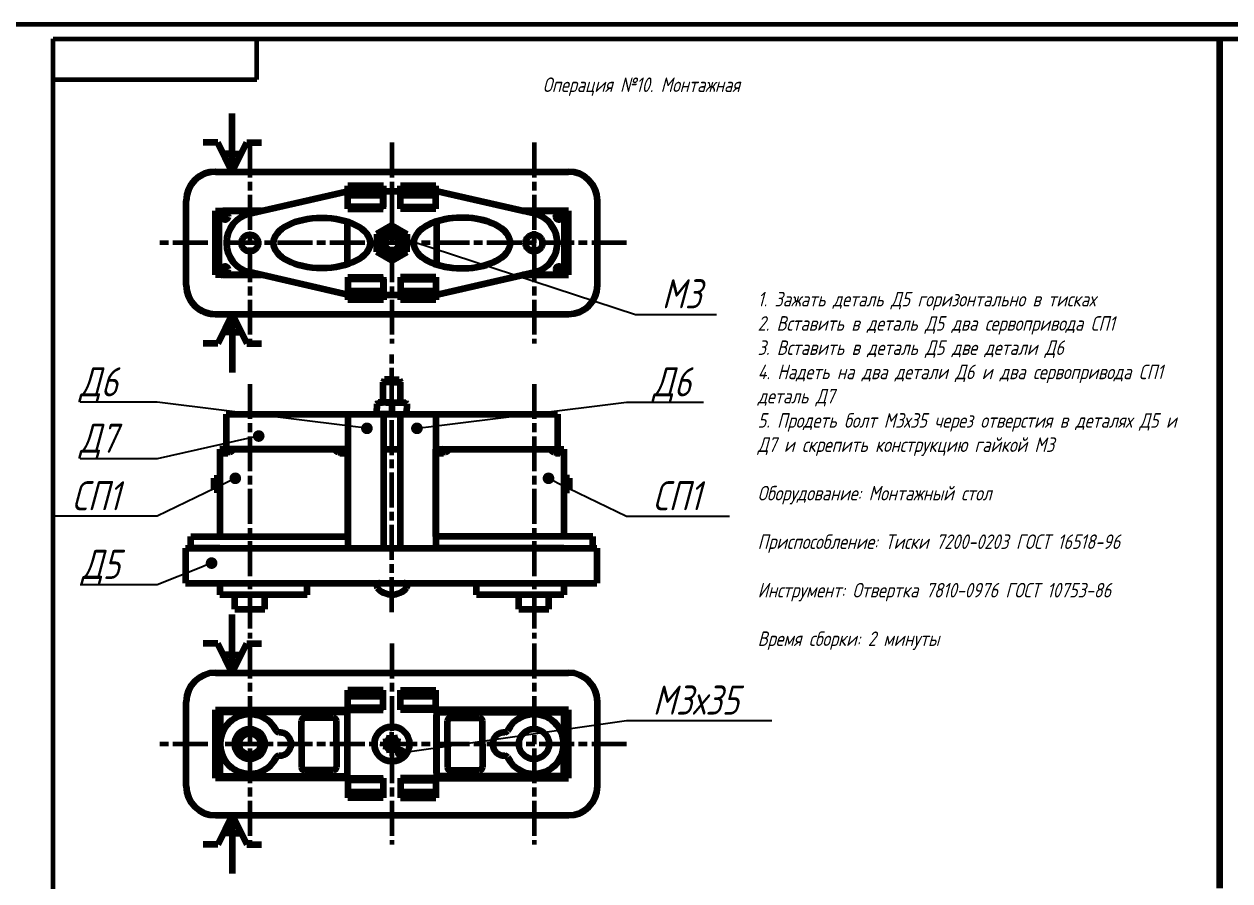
# Model space of a CAD drawing. Header units: millimetres. Extents: x 0 to 5528, y 0 to 1574.
# Drawn here: x 851 to 1265.6, y 299.5 to 594 of the extents above; entities that cross this region are included whole.
import ezdxf
from ezdxf import colors
from ezdxf.entities.mleader import LeaderData, LeaderLine
from ezdxf.math import Vec2, Vec3

# ---------------------------------------------------------------- set-up
doc = ezdxf.new("R2010")
doc.units = ezdxf.units.MM
doc.linetypes.add('AM_ISO08W050', pattern=[18, 12, -1.5, 3, -1.5])
doc.layers.get('0').update_dxf_attribs({"lineweight": 60})
for name, color, linetype, lineweight in [('0.3', 130, 'Continuous', 30), ('0.6', 255, 'Continuous', 60), ('Осевые', 10, 'AM_ISO08W050', 60)]:
    doc.layers.add(name, color=color, linetype=linetype, lineweight=lineweight)
doc.styles.get("Standard").update_dxf_attribs({"font": 'GOST_A.TTF', "oblique": 15, "height": 10})
doc.styles.add('ГОСТ', font='GOST_A.TTF', dxfattribs={"oblique": 15, "height": 5})

# ---------------------------------------------------------------- blocks, each defined once
blk = doc.blocks.new('_Dot')
at = {"color": 0, "linetype": 'ByBlock', "lineweight": -2}
blk.add_line((-0.5, 0), (-1, 0), dxfattribs=at)
at = {"color": 0, "linetype": 'ByBlock', "const_width": 0.5}
blk.add_lwpolyline([(-0.25, 0, 1), (0.25, 0, 1)], format="xyb", close=True, dxfattribs=at)

msp = doc.modelspace()

# ---------------------------------------------------------------- linework, layer by layer
at = {"color": 7, "linetype": 'Continuous', "lineweight": 100}
for p, q in [((974.567, 538.383), (962.367, 538.383)), ((962.367, 531.183), (962.367, 535.183)), ((992.567, 538.383), (980.367, 538.383)), ((974.567, 499.183), (962.367, 499.183)), ((992.567, 499.183), (980.367, 499.183)), ((962.345, 459.897), (962.345, 413.897)), ((974.545, 459.897), (974.545, 413.897)), ((980.345, 459.897), (980.345, 413.897)), ((992.545, 459.897), (992.545, 413.897))]:
    msp.add_line(p, q, dxfattribs=at)
at = {"layer": '0.3'}
for p, q in [((974.783, 463.897), (974.808, 471.58)), ((980.125, 463.897), (980.125, 471.58))]:
    msp.add_line(p, q, dxfattribs=at)
at = {"layer": '0.6'}
for p, q in [((840.999, 594), (1681.999, 594)), ((860.999, 5), (860.999, 589)), ((860.999, 589), (1676.999, 589)), ((860.999, 589), (1280.999, 589)), ((930.999, 575), (930.999, 589)), ((860.999, 575), (930.999, 575))]:
    msp.add_line(p, q, dxfattribs=at)
at = {"layer": '0.6', "lineweight": 100}
for p, q in [((1261.999, 589), (1261.999, 297)), ((922.569, 543.283), (922.569, 563.283)), ((922.569, 543.283), (922.569, 563.283)), ((917.569, 553.283), (912.569, 553.283)), ((922.569, 543.283), (917.569, 553.283)), ((922.569, 543.283), (927.569, 553.283)), ((927.569, 553.283), (932.569, 553.283)), ((922.569, 549.427), (919.497, 549.427)), ((922.569, 549.427), (925.641, 549.427)), ((962.367, 535.183), (974.567, 535.183)), ((980.367, 535.183), (992.567, 535.183)), ((916.778, 529.783), (932.589, 529.783)), ((918.117, 510.271), (918.117, 528.783)), ((932.589, 529.783), (919.367, 529.783)), ((1038.156, 529.783), (1022.344, 529.783)), ((1022.344, 529.783), (1035.566, 529.783)), ((1036.817, 510.271), (1036.817, 528.783)), ((977.467, 524.783), (972.283, 521.804)), ((977.467, 524.783), (982.651, 521.804)), ((972.283, 521.804), (972.283, 518.783)), ((972.283, 515.763), (972.283, 518.783)), ((982.651, 521.804), (982.651, 518.783)), ((982.651, 515.763), (982.651, 518.783)), ((977.467, 512.783), (972.283, 515.763)), ((977.467, 512.783), (982.651, 515.763)), ((918.117, 508.783), (918.117, 510.271)), ((1036.817, 508.783), (1036.817, 510.271)), ((932.589, 507.783), (916.778, 507.783)), ((919.367, 507.783), (932.589, 507.783)), ((1022.344, 507.783), (1038.156, 507.783)), ((1035.566, 507.783), (1022.344, 507.783)), ((962.367, 502.383), (974.567, 502.383)), ((980.367, 502.383), (992.567, 502.383)), ((922.569, 494.283), (917.569, 484.283)), ((922.569, 494.283), (922.569, 474.283)), ((922.569, 494.283), (927.569, 484.283)), ((922.569, 494.283), (922.569, 474.283)), ((922.569, 488.14), (919.497, 488.14)), ((922.569, 488.14), (925.641, 488.14)), ((917.569, 484.283), (912.569, 484.283)), ((927.569, 484.283), (932.569, 484.283)), ((974.967, 471.897), (974.467, 470.897)), ((977.467, 470.897), (974.467, 470.897)), ((974.467, 463.897), (974.467, 470.897)), ((977.467, 471.897), (974.967, 471.897)), ((977.467, 471.897), (979.967, 471.897)), ((977.467, 470.897), (980.467, 470.897)), ((979.967, 471.897), (980.467, 470.897)), ((980.467, 463.897), (980.467, 470.897)), ((980.467, 463.897), (980.467, 470.897)), ((972.283, 463.497), (972.709, 463.897)), ((972.283, 463.497), (972.283, 461.897)), ((972.283, 460.297), (972.283, 461.897)), ((972.283, 460.297), (972.709, 459.897)), ((977.467, 463.897), (972.709, 463.897)), ((977.467, 463.897), (982.224, 463.897)), ((977.467, 463.497), (977.467, 460.297)), ((982.651, 463.497), (982.224, 463.897)), ((982.651, 460.297), (982.224, 459.897)), ((982.651, 463.497), (982.651, 461.897)), ((982.651, 460.297), (982.651, 461.897)), ((920.531, 459.897), (992.545, 459.897)), ((920.531, 459.897), (920.531, 447.897)), ((962.345, 459.897), (962.345, 447.897)), ((977.467, 459.897), (972.709, 459.897)), ((974.545, 459.897), (974.545, 447.897)), ((977.467, 459.897), (982.224, 459.897)), ((980.345, 459.897), (980.345, 447.897)), ((992.545, 459.897), (1034.359, 459.897)), ((992.545, 459.897), (992.545, 447.897)), ((1034.359, 459.897), (1034.359, 447.897)), ((962.345, 447.897), (918.345, 447.897)), ((918.345, 447.897), (918.345, 417.897)), ((920.531, 447.897), (962.345, 447.897)), ((962.345, 417.897), (962.345, 447.897)), ((974.545, 447.897), (980.345, 447.897)), ((992.545, 447.897), (1034.359, 447.897)), ((992.545, 447.897), (1036.545, 447.897)), ((992.545, 417.897), (992.545, 447.897)), ((1036.545, 447.897), (1036.545, 417.897)), ((921.702, 446.897), (918.345, 446.897)), ((958.989, 446.897), (962.345, 446.897)), ((995.902, 446.897), (992.545, 446.897)), ((1033.189, 446.897), (1036.545, 446.897)), ((916.345, 433.897), (916.345, 437.897)), ((916.345, 437.897), (918.345, 437.897)), ((1038.545, 437.897), (1036.545, 437.897)), ((1038.545, 433.897), (1038.545, 437.897)), ((918.345, 433.897), (916.345, 433.897)), ((1036.545, 433.897), (1038.545, 433.897)), ((908.345, 413.897), (908.345, 417.897)), ((908.345, 417.897), (962.345, 417.897)), ((1046.545, 417.897), (992.545, 417.897)), ((1046.545, 413.897), (1046.545, 417.897)), ((906.506, 413.897), (906.506, 401.897)), ((906.506, 413.897), (1047.884, 413.897)), ((918.345, 413.897), (908.345, 413.897)), ((918.345, 413.897), (962.345, 413.897)), ((1036.545, 413.897), (992.545, 413.897)), ((1036.545, 413.897), (1046.545, 413.897)), ((1047.884, 413.897), (1047.884, 401.897)), ((906.506, 401.897), (1047.884, 401.897)), ((918.345, 401.897), (918.345, 397.897)), ((948.345, 397.897), (948.345, 401.897)), ((973.224, 401.897), (981.709, 401.897)), ((974.467, 401.897), (980.467, 401.897)), ((1006.545, 397.897), (1006.545, 401.897)), ((1036.545, 401.897), (1036.545, 397.897)), ((948.345, 397.897), (918.345, 397.897)), ((923.411, 392.897), (923.411, 397.897)), ((933.739, 392.897), (933.739, 397.897)), ((1036.545, 397.897), (1006.545, 397.897)), ((1021.151, 392.897), (1021.151, 397.897)), ((1031.479, 392.897), (1031.479, 397.897)), ((922.569, 371.074), (922.569, 391.074)), ((922.569, 371.074), (922.569, 391.074)), ((923.411, 392.897), (933.739, 392.897)), ((1021.151, 392.897), (1031.479, 392.897)), ((917.569, 381.074), (912.569, 381.074)), ((922.569, 371.074), (917.569, 381.074)), ((922.569, 371.074), (927.569, 381.074)), ((927.569, 381.074), (932.569, 381.074)), ((922.569, 377.217), (919.497, 377.217)), ((922.569, 377.217), (925.641, 377.217)), ((962.367, 362.974), (974.567, 362.974)), ((980.367, 362.974), (992.567, 362.974)), ((918.367, 356.574), (918.367, 346.574)), ((961.367, 357.574), (919.367, 357.574)), ((992.817, 336.574), (992.817, 356.574)), ((993.566, 357.574), (1020.481, 357.574)), ((993.566, 357.574), (1035.566, 357.574)), ((1036.566, 356.574), (1036.566, 346.574)), ((946.367, 346.574), (946.367, 354.574)), ((957.367, 355.574), (947.367, 355.574)), ((958.367, 346.574), (958.367, 354.574)), ((996.566, 346.574), (996.566, 354.574)), ((997.566, 355.574), (1007.566, 355.574)), ((1008.566, 346.574), (1008.566, 354.574)), ((1036.566, 353.927), (1036.566, 339.22)), ((977.467, 349.574), (976.767, 349.574)), ((977.467, 349.574), (978.167, 349.574)), ((918.367, 336.574), (918.367, 346.574)), ((946.367, 346.574), (946.367, 338.574)), ((958.367, 346.574), (958.367, 338.574)), ((974.467, 347.274), (974.467, 346.574)), ((974.467, 345.874), (974.467, 346.574)), ((980.467, 347.274), (980.467, 346.574)), ((980.467, 345.874), (980.467, 346.574)), ((996.566, 346.574), (996.566, 338.574)), ((1008.566, 346.574), (1008.566, 338.574)), ((1036.566, 336.574), (1036.566, 346.574)), ((977.467, 343.574), (976.767, 343.574)), ((977.467, 343.574), (978.167, 343.574)), ((957.367, 337.574), (947.367, 337.574)), ((997.566, 337.574), (1007.566, 337.574)), ((919.367, 335.574), (961.367, 335.574)), ((1020.481, 335.574), (993.566, 335.574)), ((1035.566, 335.574), (993.566, 335.574)), ((962.367, 330.174), (974.567, 330.174)), ((980.367, 330.174), (992.567, 330.174)), ((922.569, 322.074), (917.569, 312.074)), ((922.569, 322.074), (922.569, 302.074)), ((922.569, 322.074), (927.569, 312.074)), ((922.569, 322.074), (922.569, 302.074)), ((922.569, 315.93), (919.497, 315.93)), ((922.569, 315.93), (925.641, 315.93)), ((917.569, 312.074), (912.569, 312.074)), ((927.569, 312.074), (932.569, 312.074))]:
    msp.add_line(p, q, dxfattribs=at)
at = {"layer": '0.6', "color": 7, "linetype": 'Continuous', "lineweight": 100}
for p, q in [((916.778, 543.283), (1038.156, 543.283)), ((928.597, 528.872), (962.367, 536.583)), ((962.317, 530.483), (962.317, 537.283)), ((974.517, 537.283), (962.317, 537.283)), ((962.367, 531.183), (962.367, 538.383)), ((974.517, 530.483), (974.517, 537.283)), ((974.567, 531.183), (974.567, 538.383)), ((974.567, 536.583), (980.367, 536.583)), ((980.367, 531.183), (980.367, 538.383)), ((980.417, 530.483), (980.417, 537.283)), ((980.417, 537.283), (992.567, 537.283)), ((992.567, 531.183), (992.567, 538.383)), ((992.567, 530.483), (992.567, 537.283)), ((1022.716, 529.698), (992.567, 536.583)), ((1026.337, 528.872), (992.567, 536.583)), ((906.778, 504.283), (906.778, 533.283)), ((974.567, 531.183), (962.367, 531.183)), ((980.367, 531.183), (992.567, 531.183)), ((1048.156, 504.283), (1048.156, 533.283)), ((916.778, 507.783), (916.778, 529.783)), ((962.317, 530.483), (974.517, 530.483)), ((992.567, 530.483), (980.417, 530.483)), ((1038.156, 507.783), (1038.156, 529.783)), ((906.778, 511.939), (906.778, 525.628)), ((962.117, 526.174), (962.117, 511.393)), ((992.817, 526.174), (992.817, 511.393)), ((962.367, 500.983), (928.597, 508.695)), ((962.317, 507.083), (962.317, 500.283)), ((962.317, 507.083), (974.517, 507.083)), ((962.367, 506.383), (962.367, 500.983)), ((974.567, 506.383), (962.367, 506.383)), ((962.367, 506.383), (962.367, 499.183)), ((974.517, 507.083), (974.517, 500.283)), ((974.567, 506.383), (974.567, 500.983)), ((974.567, 506.383), (974.567, 499.183)), ((980.367, 506.383), (980.367, 500.983)), ((980.367, 506.383), (992.567, 506.383)), ((980.367, 506.383), (980.367, 499.183)), ((992.617, 507.083), (980.417, 507.083)), ((980.417, 507.083), (980.417, 500.283)), ((992.567, 500.983), (1026.337, 508.695)), ((992.567, 500.983), (1022.716, 507.868)), ((992.567, 506.383), (992.567, 500.983)), ((992.567, 506.383), (992.567, 499.183)), ((992.617, 507.083), (992.617, 500.283)), ((1048.156, 504.283), (1048.156, 507.283)), ((974.517, 500.283), (962.317, 500.283)), ((974.567, 500.983), (980.367, 500.983)), ((980.417, 500.283), (992.617, 500.283)), ((916.778, 494.283), (1038.156, 494.283)), ((916.778, 371.074), (1038.156, 371.074)), ((939.217, 371.074), (1016.825, 371.074)), ((962.317, 358.274), (962.317, 365.074)), ((974.517, 365.074), (962.317, 365.074)), ((962.317, 358.274), (962.317, 365.074)), ((974.517, 365.074), (962.317, 365.074)), ((974.517, 365.074), (962.317, 365.074)), ((974.517, 358.274), (974.517, 365.074)), ((974.517, 358.274), (974.517, 365.074)), ((980.417, 358.274), (980.417, 365.074)), ((980.417, 365.074), (992.617, 365.074)), ((980.417, 358.274), (980.417, 365.074)), ((980.417, 365.074), (992.617, 365.074)), ((980.417, 365.074), (992.567, 365.074)), ((992.617, 358.274), (992.617, 365.074)), ((992.617, 358.274), (992.617, 365.074)), ((906.778, 332.074), (906.778, 361.074)), ((1048.156, 332.074), (1048.156, 361.074)), ((916.778, 334.874), (916.778, 358.274)), ((916.778, 358.274), (962.117, 358.274)), ((934.376, 358.274), (962.117, 358.274)), ((962.117, 358.274), (962.117, 334.874)), ((962.117, 358.274), (962.117, 334.874)), ((962.317, 358.274), (974.517, 358.274)), ((962.317, 358.274), (974.517, 358.274)), ((974.567, 358.974), (962.367, 358.974)), ((980.367, 358.974), (992.567, 358.974)), ((992.617, 358.274), (980.417, 358.274)), ((992.617, 358.274), (980.417, 358.274)), ((992.817, 358.274), (992.817, 334.874)), ((1038.156, 358.274), (992.817, 358.274)), ((992.817, 358.274), (992.817, 334.874)), ((1020.557, 358.274), (992.817, 358.274)), ((1038.156, 334.874), (1038.156, 358.274)), ((962.117, 334.874), (916.778, 334.874)), ((962.117, 334.874), (934.376, 334.874)), ((962.317, 334.874), (962.317, 328.074)), ((962.317, 334.874), (974.517, 334.874)), ((962.317, 334.874), (962.317, 328.074)), ((962.317, 334.874), (974.517, 334.874)), ((974.567, 334.174), (962.367, 334.174)), ((974.517, 334.874), (974.517, 328.074)), ((974.517, 334.874), (974.517, 328.074)), ((980.367, 334.174), (992.567, 334.174)), ((992.617, 334.874), (980.417, 334.874)), ((980.417, 334.874), (980.417, 328.074)), ((992.617, 334.874), (980.417, 334.874)), ((980.417, 334.874), (980.417, 328.074)), ((992.617, 334.874), (992.617, 328.074)), ((992.617, 334.874), (992.617, 328.074)), ((992.817, 334.874), (1038.156, 334.874)), ((992.817, 334.874), (1020.557, 334.874)), ((974.517, 328.074), (962.317, 328.074)), ((974.517, 328.074), (962.317, 328.074)), ((974.517, 328.074), (962.317, 328.074)), ((980.417, 328.074), (992.617, 328.074)), ((980.417, 328.074), (992.617, 328.074)), ((980.417, 328.074), (992.617, 328.074)), ((916.778, 322.074), (1038.156, 322.074)), ((939.217, 322.074), (1016.825, 322.074))]:
    msp.add_line(p, q, dxfattribs=at)
at = {"layer": '0.6', "lineweight": 100}
for centre, radius in [((920.117, 527.783), 1), ((1034.817, 527.783), 1), ((977.467, 518.783), 5.184), ((977.467, 518.783), 4.758), ((977.467, 518.783), 3), ((977.467, 518.783), 2.5), ((920.117, 509.783), 1), ((1034.817, 509.783), 1), ((977.467, 346.574), 6), ((928.597, 346.574), 5.164), ((928.597, 346.574), 3.693), ((1026.336, 346.574), 5.164)]:
    msp.add_circle(centre, radius, dxfattribs=at)
at = {"layer": '0.6', "color": 7, "linetype": 'Continuous', "lineweight": 100}
for centre in [(928.597, 518.783), (1026.337, 518.783)]:
    msp.add_circle(centre, 2.9, dxfattribs=at)
for centre, radius, start, end in [((916.778, 533.283), 10, 90, 180), ((916.778, 533.283), 10, 90, 160.39295), ((1038.156, 533.283), 10, 0, 90), ((930.901, 518.783), 10.348, 102.86355, 257.13645), ((930.901, 518.783), 10.348, 102.86355, 138.68747), ((1024.033, 518.783), 10.348, 282.86355, 77.13645), ((930.901, 518.783), 10.348, 221.31253, 257.13645), ((916.778, 504.283), 10, 180, 270), ((1038.156, 504.283), 10, 270, 0), ((916.778, 504.283), 10, 199.60705, 270), ((916.778, 361.074), 10, 90, 180), ((1038.156, 361.074), 10, 0, 90), ((916.778, 332.074), 10, 180, 270), ((1038.156, 332.074), 10, 270, 0)]:
    msp.add_arc(centre, radius, start, end, dxfattribs=at)
at = {"layer": '0.6', "lineweight": 100}
for centre, radius, start, end in [((919.117, 528.783), 1, 90, 180), ((1035.817, 528.783), 1, 0, 90), ((919.117, 508.783), 1, 180, 270), ((1035.817, 508.783), 1, 270, 0), ((974.875, 455.309), 8.588, 72.43358, 107.56642), ((974.875, 468.485), 8.588, 252.43358, 287.56642), ((980.059, 455.309), 8.588, 72.43358, 107.56642), ((980.059, 468.485), 8.588, 252.43358, 287.56642), ((920.345, 446.897), 1, 0, 180), ((921.702, 447.897), 1, 270, 0), ((958.989, 447.897), 1, 180, 270), ((960.345, 446.897), 1, 0, 180), ((994.545, 446.897), 1, 0, 180), ((995.902, 447.897), 1, 270, 0), ((1033.189, 447.897), 1, 180, 270), ((1034.545, 446.897), 1, 0, 180), ((973.224, 400.897), 1, 90, 219.5212), ((977.467, 404.397), 6.5, 219.5212, 320.4788), ((981.709, 400.897), 1, 320.4788, 90), ((919.367, 356.574), 1, 90, 180), ((928.597, 346.574), 10.23, 26.42138, 333.57862), ((961.117, 356.574), 1, 0, 90), ((993.817, 356.574), 1, 90, 180), ((1026.336, 346.574), 10.23, 206.42138, 153.57862), ((1035.566, 356.574), 1, 0, 90), ((928.597, 346.574), 10.23, 127.02695, 232.97305), ((947.367, 354.574), 1, 90, 180), ((957.367, 354.574), 1, 0, 90), ((997.566, 354.574), 1, 90, 180), ((1007.566, 354.574), 1, 0, 90), ((1026.336, 346.574), 10.23, 307.02695, 52.97305), ((938.654, 351.571), 1, 206.42138, 271.98307), ((938.827, 346.574), 4, 268.01693, 91.98307), ((938.827, 346.574), 4, 268.01693, 91.98307), ((938.827, 346.574), 4, 268.01693, 91.98307), ((974.467, 349.574), 2.3, 270, 360), ((980.467, 349.574), 2.3, 180, 270), ((1016.106, 346.574), 4, 88.01693, 271.98307), ((1016.106, 346.574), 4, 88.01693, 271.98307), ((1016.279, 351.571), 1, 268.01693, 333.57862), ((974.467, 343.574), 2.3, 0, 90), ((980.467, 343.574), 2.3, 90, 180), ((938.654, 341.577), 1, 88.01693, 153.57862), ((1016.279, 341.577), 1, 26.42138, 91.98307), ((919.367, 336.574), 1, 180, 270), ((947.367, 338.574), 1, 180, 270), ((957.367, 338.574), 1, 270, 0), ((961.117, 336.574), 1, 270, 0), ((993.817, 336.574), 1, 180, 270), ((997.566, 338.574), 1, 180, 270), ((1007.566, 338.574), 1, 270, 0), ((1035.566, 336.574), 1, 270, 360)]:
    msp.add_arc(centre, radius, start, end, dxfattribs=at)
at = {"layer": '0.6', "color": 7, "linetype": 'Continuous', "lineweight": 100}
msp.add_ellipse((953.375, 518.783), major_axis=(-16.604, 0), ratio=0.5235432, dxfattribs=at)
msp.add_ellipse((1001.558, 518.783), major_axis=(16.604, 0), ratio=0.5235432, start_param=0.5450326, end_param=5.7381527, dxfattribs=at)
at = {"layer": '0.6', "color": 7, "linetype": 'Continuous', "lineweight": 100, "extrusion": (0, 0, -1)}
msp.add_ellipse((1001.558, 518.783), major_axis=(16.604, 0), ratio=0.5235432, dxfattribs=at)
at = {"layer": 'Осевые'}
for p, q in [((928.597, 553.283), (928.597, 484.283)), ((977.467, 553.283), (977.467, 484.283)), ((1026.336, 553.283), (1026.336, 484.283)), ((1026.337, 514.701), (1026.337, 522.865)), ((1058.156, 518.783), (896.778, 518.783)), ((977.467, 391.897), (977.467, 481.897)), ((928.597, 470.297), (928.597, 382.897)), ((1026.336, 470.297), (1026.336, 382.897)), ((920.345, 445.441), (920.345, 448.833)), ((960.345, 445.441), (960.345, 448.833)), ((994.545, 445.441), (994.545, 448.833)), ((1034.545, 445.441), (1034.545, 448.833)), ((928.597, 381.074), (928.597, 312.074)), ((977.467, 381.074), (977.467, 312.074)), ((1026.336, 381.074), (1026.336, 312.074)), ((977.467, 342.492), (977.467, 350.656)), ((1058.156, 346.574), (896.778, 346.574))]:
    msp.add_line(p, q, dxfattribs=at)

# ---------------------------------------------------------------- texts
at = {"layer": '0.3', "char_height": 5, "attachment_point": 1, "style": 'ГОСТ'}
for s, width, heights, insert in [('Операция №10. Монтажная', 90.3599, [0], (1029.333, 575.676)), ('1. Зажать деталь Д5 горизонтально в тисках\\P2. Вставить в деталь Д5 два сервопривода СП1\\P3. Вставить в деталь Д5 две детали Д6\\P4. Надеть на два детали Д6 и два сервопривода СП1 деталь Д7\\P5. Продеть болт М3х35 через отверстия в деталях Д5 и Д7 и скрепить конструкцию гайкой М3\\P\\PОборудование: Монтажный стол\\P\\PПриспособление: Тиски 7200-0203 ГОСТ 16518-96\\P\\PИнструмент: Отвертка 7810-0976 ГОСТ 10753-86\\P\\PВремя сборки: 2 минуты', 151.979, [152.101], (1103.236, 501.965))]:
    msp.add_mtext_dynamic_manual_height_columns(s, width=width, gutter_width=25, heights=heights, dxfattribs=dict(at, insert=insert))

# ---------------------------------------------------------------- leaders
at = {"layer": '0.3'}
ml = msp.add_multileader_mtext('Standard', dxfattribs=at)
ml.set_content('М3', color=256)
ml.set_leader_properties()
ml.set_arrow_properties(name='DOT')
ml.build(insert=Vec2(0, 0))
ml.multileader.update_dxf_attribs({"text_left_attachment_type": 5, "text_right_attachment_type": 5})
ctx = ml.context
ctx.base_point, ctx.char_height, ctx.landing_gap_size, ctx.plane_origin = Vec3(1069.28, 494.242), 10, 1.001, Vec3(980.904, 520.566)
ctx.left_attachment, ctx.right_attachment = 5, 5
notes = []
notes.append((ctx, [(0, (1, 1, 0), (1061.28, 494.242), (1, 0), 8, [(0, [(980.904, 520.566)], 0, [])])]))
ctx.mtext.insert, ctx.mtext.flow_direction = Vec3(1070.281, 506.315), 5
ml = msp.add_multileader_mtext('Standard', dxfattribs=at)
ml.set_content('Д6', color=256)
ml.set_leader_properties()
ml.set_arrow_properties(name='DOT')
ml.build(insert=Vec2(0, 0))
ml.multileader.update_dxf_attribs({"text_left_attachment_type": 5, "text_right_attachment_type": 5})
ctx = ml.context
ctx.base_point, ctx.char_height, ctx.landing_gap_size, ctx.plane_origin = Vec3(869.068, 464.048), 10, 1.001, Vec3(968.87, 455.069)
ctx.left_attachment, ctx.right_attachment = 5, 5
notes.append((ctx, [(0, (1, 1, 0), (896.778, 464.048), (-1, 0), 8, [(0, [(968.87, 455.069)], 0, [])])]))
ctx.mtext.insert, ctx.mtext.flow_direction = Vec3(870.069, 476.062), 5
ml = msp.add_multileader_mtext('Standard', dxfattribs=at)
ml.set_content('Д6', color=256)
ml.set_leader_properties()
ml.set_arrow_properties(name='DOT')
ml.build(insert=Vec2(0, 0))
ml.multileader.update_dxf_attribs({"text_left_attachment_type": 5, "text_right_attachment_type": 5})
ctx = ml.context
ctx.base_point, ctx.char_height, ctx.landing_gap_size, ctx.plane_origin = Vec3(1066.156, 464.048), 10, 1.001, Vec3(986.064, 455.069)
ctx.left_attachment, ctx.right_attachment = 5, 5
notes.append((ctx, [(0, (1, 1, 0), (1058.156, 464.048), (1, 0), 8, [(0, [(986.064, 455.069)], 0, [])])]))
ctx.mtext.insert, ctx.mtext.flow_direction = Vec3(1067.157, 476.062), 5
ml = msp.add_multileader_mtext('Standard', dxfattribs=at)
ml.set_content('Д7', color=256)
ml.set_leader_properties()
ml.set_arrow_properties(name='DOT')
ml.build(insert=Vec2(0, 0))
ml.multileader.update_dxf_attribs({"text_left_attachment_type": 5, "text_right_attachment_type": 5})
ctx = ml.context
ctx.base_point, ctx.char_height, ctx.landing_gap_size, ctx.plane_origin = Vec3(869.054, 444.648), 10, 1.001, Vec3(931.666, 452.418)
ctx.left_attachment, ctx.right_attachment = 5, 5
notes.append((ctx, [(0, (1, 1, 0), (896.778, 444.648), (-1, 0), 8, [(0, [(931.666, 452.418)], 0, [])])]))
ctx.mtext.insert, ctx.mtext.flow_direction = Vec3(870.055, 456.662), 5
ml = msp.add_multileader_mtext('Standard', dxfattribs=at)
ml.set_content('СП1', color=256)
ml.set_leader_properties()
ml.set_arrow_properties(name='DOT')
ml.build(insert=Vec2(0, 0))
ml.multileader.update_dxf_attribs({"text_left_attachment_type": 5, "text_right_attachment_type": 5})
ctx = ml.context
ctx.base_point, ctx.char_height, ctx.landing_gap_size, ctx.plane_origin = Vec3(866.406, 424.889), 10, 1.001, Vec3(923.619, 437.897)
ctx.left_attachment, ctx.right_attachment = 5, 5
notes.append((ctx, [(0, (1, 1, 0), (896.778, 424.889), (-1, 0), 8, [(0, [(923.619, 437.897)], 0, [])])]))
ctx.mtext.insert, ctx.mtext.flow_direction = Vec3(867.407, 436.903), 5
ml = msp.add_multileader_mtext('Standard', dxfattribs=at)
ml.set_content('СП1', color=256)
ml.set_leader_properties()
ml.set_arrow_properties(name='DOT')
ml.build(insert=Vec2(0, 0))
ml.multileader.update_dxf_attribs({"text_left_attachment_type": 5, "text_right_attachment_type": 5})
ctx = ml.context
ctx.base_point, ctx.char_height, ctx.landing_gap_size, ctx.plane_origin = Vec3(1066.156, 424.889), 10, 1.001, Vec3(1031.315, 437.897)
ctx.left_attachment, ctx.right_attachment = 5, 5
notes.append((ctx, [(0, (1, 1, 0), (1058.156, 424.889), (1, 0), 8, [(0, [(1031.315, 437.897)], 0, [])])]))
ctx.mtext.insert, ctx.mtext.flow_direction = Vec3(1067.157, 436.903), 5
ml = msp.add_multileader_mtext('Standard', dxfattribs=at)
ml.set_content('Д5', color=256)
ml.set_leader_properties()
ml.set_arrow_properties(name='DOT')
ml.build(insert=Vec2(0, 0))
ml.multileader.update_dxf_attribs({"text_left_attachment_type": 5, "text_right_attachment_type": 5})
ctx = ml.context
ctx.base_point, ctx.char_height, ctx.landing_gap_size, ctx.plane_origin = Vec3(869.786, 401.316), 10, 1.001, Vec3(915.463, 408.757)
ctx.left_attachment, ctx.right_attachment = 5, 5
notes.append((ctx, [(0, (1, 1, 0), (896.778, 401.316), (-1, 0), 8, [(0, [(915.463, 408.757)], 0, [])])]))
ctx.mtext.insert, ctx.mtext.flow_direction = Vec3(870.787, 413.33), 5
ml = msp.add_multileader_mtext('Standard', dxfattribs=at)
ml.set_content('М3х35', color=256)
ml.set_leader_properties()
ml.set_arrow_properties(name='DOT')
ml.build(insert=Vec2(0, 0))
ml.multileader.update_dxf_attribs({"text_left_attachment_type": 5, "text_right_attachment_type": 5})
ctx = ml.context
ctx.base_point, ctx.char_height, ctx.landing_gap_size, ctx.plane_origin = Vec3(1066.156, 354.603), 10, 1.001, Vec3(980.467, 343.574)
ctx.left_attachment, ctx.right_attachment = 5, 5
notes.append((ctx, [(0, (1, 1, 0), (1058.156, 354.603), (1, 0), 8, [(0, [(980.467, 343.574)], 0, [])])]))
ctx.mtext.insert, ctx.mtext.flow_direction = Vec3(1067.157, 366.676), 5
for ctx, leaders in notes:
    for number, flags, end, landing, length, lines in leaders:
        leader = LeaderData()
        leader.index, (leader.has_last_leader_line, leader.has_dogleg_vector, leader.attachment_direction) = number, flags
        leader.last_leader_point, leader.dogleg_vector, leader.dogleg_length = Vec3(end), Vec3(landing), length
        for number, points, colour, breaks in lines:
            line = LeaderLine()
            line.index, line.vertices, line.color, line.breaks = number, Vec3.list(points), colors.encode_raw_color(colour), breaks
            leader.lines.append(line)
        ctx.leaders.append(leader)

doc.saveas('drawing.dxf')
